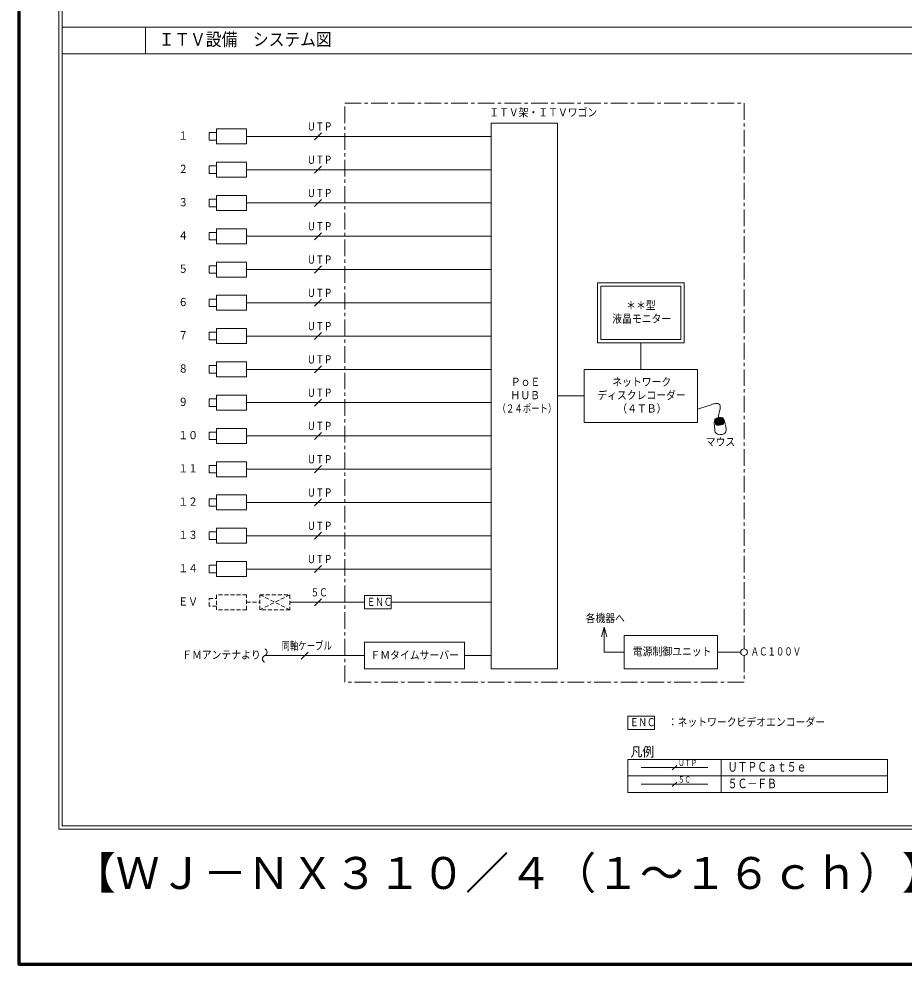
# Model space of a CAD drawing. Units: millimetres on the paper. Extents: x -400 to 400, y -280 to 280.
# Drawn here: x -400 to -134, y -280 to 4 of the extents above; entities that cross this region are included whole.
import ezdxf
from ezdxf.enums import TextEntityAlignment as Align

# ---------------------------------------------------------------- set-up
doc = ezdxf.new("R2010")
doc.units = ezdxf.units.MM
doc.linetypes.add('CHAIN1', pattern=[8, 5, -1, 1, -1])
doc.linetypes.add('DASHED1', pattern=[1.8, 1.2, -0.6])
for name, color, linetype, lineweight in [('0-0_0', 1, 'Continuous', 80), ('0-1_F-F_', 7, 'Continuous', 20), ('0-2_Defpoints', 2, 'Continuous', 80), ('0-3_WAKU-M', 7, 'Continuous', 20), ('0-4_(J)SP', 7, 'Continuous', 20), ('0-5_gaikei', 1, 'Continuous', 80)]:
    doc.layers.add(name, color=color, linetype=linetype, lineweight=lineweight)
doc.styles.add('ＭＳ ゴシック', font='')
doc.styles.get('ＭＳ ゴシック').set_extended_font_data('MS Gothic')

# ---------------------------------------------------------------- blocks, each defined once
blk = doc.blocks.new('TMS1_A05')
at = {"layer": '0-5_gaikei', "color": 7, "lineweight": 20}
blk.add_line((-1.061, -1.061), (1.061, 1.061), dxfattribs=at)

msp = doc.modelspace()

# ---------------------------------------------------------------- linework, layer by layer
at = {"layer": '0-1_F-F_', "color": 134, "lineweight": 70}
msp.add_lwpolyline([(400.007, 280.007), (-399.993, 280.007), (-399.993, -279.993), (400.007, -279.993)], close=True, dxfattribs=at)
at = {"layer": '0-3_WAKU-M', "color": 4, "lineweight": 9}
for p, q in [((-386.993, 241.536), (-386.993, -238.464)), ((-386.993, -238.464), (387.007, -238.464))]:
    msp.add_line(p, q, dxfattribs=at)
at = {"layer": '0-3_WAKU-M'}
for p, q in [((-386.993, 1.536), (387.007, 1.536)), ((-361.993, 1.536), (-361.993, -6.464)), ((-386.993, -6.464), (387.007, -6.464))]:
    msp.add_line(p, q, dxfattribs=at)
at = {"layer": '0-3_WAKU-M', "color": 4, "lineweight": 9}
msp.add_lwpolyline([(388.007, 242.536), (-387.993, 242.536), (-387.993, -239.464), (388.007, -239.464)], dxfattribs=at)
at = {"layer": '0-4_(J)SP'}
for p, q in [((-340.597, -29.022), (-340.597, -33.522)), ((-331.597, -29.022), (-340.597, -29.022)), ((-331.597, -33.522), (-331.597, -29.022)), ((-311.158, -32.332), (-309.037, -30.211)), ((-331.597, -33.522), (-340.597, -33.522)), ((-331.597, -31.272), (-258.097, -31.272)), ((-340.597, -39.022), (-340.597, -43.522)), ((-331.597, -39.022), (-340.597, -39.022)), ((-331.597, -43.522), (-331.597, -39.022)), ((-331.597, -41.272), (-258.097, -41.272)), ((-311.158, -42.332), (-309.037, -40.211)), ((-331.597, -43.522), (-340.597, -43.522)), ((-340.597, -49.022), (-340.597, -53.522)), ((-331.597, -49.022), (-340.597, -49.022)), ((-331.597, -53.522), (-331.597, -49.022)), ((-311.158, -52.332), (-309.037, -50.211)), ((-331.597, -53.522), (-340.597, -53.522)), ((-331.597, -51.272), (-258.097, -51.272)), ((-340.597, -59.022), (-340.597, -63.522)), ((-331.597, -59.022), (-340.597, -59.022)), ((-331.597, -63.522), (-331.597, -59.022)), ((-331.597, -61.272), (-258.097, -61.272)), ((-311.158, -62.332), (-309.037, -60.211)), ((-331.597, -63.522), (-340.597, -63.522)), ((-340.597, -69.022), (-340.597, -73.522)), ((-331.597, -69.022), (-340.597, -69.022)), ((-331.597, -73.522), (-331.597, -69.022)), ((-311.158, -72.332), (-309.037, -70.211)), ((-331.597, -73.522), (-340.597, -73.522)), ((-331.597, -71.272), (-258.097, -71.272)), ((-340.597, -79.022), (-340.597, -83.522)), ((-331.597, -79.022), (-340.597, -79.022)), ((-331.597, -83.522), (-331.597, -79.022)), ((-331.597, -81.272), (-258.097, -81.272)), ((-311.158, -82.332), (-309.037, -80.211)), ((-331.597, -83.522), (-340.597, -83.522)), ((-340.597, -89.022), (-340.597, -93.522)), ((-331.597, -89.022), (-340.597, -89.022)), ((-331.597, -93.522), (-331.597, -89.022)), ((-311.158, -92.332), (-309.037, -90.211)), ((-331.597, -93.522), (-340.597, -93.522)), ((-331.597, -91.272), (-258.097, -91.272)), ((-213.097, -93.272), (-213.097, -101.272)), ((-340.597, -99.022), (-340.597, -103.522)), ((-331.597, -99.022), (-340.597, -99.022)), ((-331.597, -103.522), (-331.597, -99.022)), ((-331.597, -101.272), (-258.097, -101.272)), ((-311.158, -102.332), (-309.037, -100.211)), ((-331.597, -103.522), (-340.597, -103.522)), ((-340.597, -109.022), (-340.597, -113.522)), ((-331.597, -109.022), (-340.597, -109.022)), ((-331.597, -113.522), (-331.597, -109.022)), ((-311.158, -112.332), (-309.037, -110.211)), ((-238.097, -109.272), (-230.097, -109.272)), ((-331.597, -113.522), (-340.597, -113.522)), ((-331.597, -111.272), (-258.097, -111.272)), ((-196.097, -113.272), (-191.933, -111.897)), ((-191.933, -111.897), (-191.583, -111.781)), ((-189.759, -115.091), (-189.813, -115.423)), ((-189.813, -115.423), (-189.747, -115.714)), ((-189.791, -115.765), (-189.603, -115.737)), ((-189.659, -114.804), (-189.759, -115.091)), ((-340.597, -119.022), (-340.597, -123.522)), ((-331.597, -119.022), (-340.597, -119.022)), ((-331.597, -123.522), (-331.597, -119.022)), ((-190.901, -119.552), (-191.049, -117.338)), ((-187.949, -116.888), (-187.461, -119.052)), ((-331.597, -121.272), (-258.097, -121.272)), ((-311.158, -122.332), (-309.037, -120.211)), ((-188.69, -120.82), (-189.219, -120.896)), ((-331.597, -123.522), (-340.597, -123.522)), ((-340.597, -129.022), (-340.597, -133.522)), ((-331.597, -129.022), (-340.597, -129.022)), ((-331.597, -133.522), (-331.597, -129.022)), ((-311.158, -132.332), (-309.037, -130.211)), ((-331.597, -131.272), (-258.097, -131.272)), ((-331.597, -133.522), (-340.597, -133.522)), ((-340.597, -139.022), (-340.597, -143.522)), ((-331.597, -139.022), (-340.597, -139.022)), ((-331.597, -143.522), (-331.597, -139.022)), ((-331.597, -141.272), (-258.097, -141.272)), ((-311.158, -142.332), (-309.037, -140.211)), ((-331.597, -143.522), (-340.597, -143.522)), ((-340.597, -149.022), (-340.597, -153.522)), ((-331.597, -149.022), (-340.597, -149.022)), ((-331.597, -153.522), (-331.597, -149.022)), ((-311.158, -152.332), (-309.037, -150.211)), ((-331.597, -151.272), (-258.097, -151.272)), ((-331.597, -153.522), (-340.597, -153.522)), ((-340.597, -159.022), (-340.597, -163.522)), ((-331.597, -159.022), (-340.597, -159.022)), ((-331.597, -163.522), (-331.597, -159.022)), ((-331.597, -161.272), (-258.097, -161.272)), ((-311.158, -162.332), (-309.037, -160.211)), ((-331.597, -163.522), (-340.597, -163.522)), ((-311.158, -172.332), (-309.037, -170.211)), ((-318.597, -171.272), (-296.097, -171.272)), ((-288.097, -171.272), (-258.097, -171.272)), ((-224.097, -186.272), (-224.097, -178.772)), ((-296.097, -187.272), (-326.097, -187.272)), ((-315.158, -188.332), (-313.037, -186.211)), ((-266.097, -187.272), (-258.097, -187.272)), ((-218.097, -186.272), (-224.097, -186.272)), ((-190.097, -186.272), (-183.097, -186.272)), ((-188.993, -218.464), (-188.993, -228.464)), ((-138.993, -228.464), (-138.993, -218.464)), ((-212.993, -220.964), (-192.993, -220.964)), ((-138.993, -223.464), (-216.993, -223.464)), ((-212.993, -225.964), (-192.993, -225.964)), ((-138.993, -228.464), (-216.993, -228.464))]:
    msp.add_line(p, q, dxfattribs=at)
at = {"layer": '0-4_(J)SP', "linetype": 'DASHED1'}
for p, q in [((-340.597, -169.022), (-340.597, -173.522)), ((-331.597, -169.022), (-340.597, -169.022)), ((-331.597, -173.522), (-331.597, -169.022)), ((-318.597, -169.022), (-327.597, -173.522)), ((-327.597, -169.022), (-318.597, -173.522)), ((-331.597, -171.272), (-327.597, -171.272)), ((-331.597, -173.522), (-340.597, -173.522))]:
    msp.add_line(p, q, dxfattribs=at)
at = {"layer": '0-4_(J)SP', "linetype": 'CHAIN1'}
msp.add_lwpolyline([(-182.097, -187.272), (-182.097, -195.272), (-302.097, -195.272), (-302.097, -21.272), (-182.097, -21.272), (-182.097, -185.272)], dxfattribs=at)
at = {"layer": '0-4_(J)SP'}
for points in [[(-258.097, -27.272), (-238.097, -27.272), (-238.097, -191.272), (-258.097, -191.272)], [(-226.097, -75.272), (-200.097, -75.272), (-200.097, -93.272), (-226.097, -93.272)], [(-225.097, -76.272), (-201.097, -76.272), (-201.097, -92.272), (-225.097, -92.272)], [(-230.097, -101.272), (-196.097, -101.272), (-196.097, -117.272), (-230.097, -117.272)], [(-296.097, -169.272), (-288.097, -169.272), (-288.097, -173.272), (-296.097, -173.272)], [(-190.097, -181.272), (-218.097, -181.272), (-218.097, -191.272), (-190.097, -191.272)], [(-296.097, -183.272), (-266.097, -183.272), (-266.097, -191.272), (-296.097, -191.272)], [(-208.993, -209.464), (-216.993, -209.464), (-216.993, -205.464), (-208.993, -205.464)]]:
    msp.add_lwpolyline(points, close=True, dxfattribs=at)
for points in [[(-340.597, -32.397), (-342.847, -32.397), (-342.847, -30.147), (-340.597, -30.147)], [(-340.597, -42.397), (-342.847, -42.397), (-342.847, -40.147), (-340.597, -40.147)], [(-340.597, -52.397), (-342.847, -52.397), (-342.847, -50.147), (-340.597, -50.147)], [(-340.597, -62.397), (-342.847, -62.397), (-342.847, -60.147), (-340.597, -60.147)], [(-340.597, -72.397), (-342.847, -72.397), (-342.847, -70.147), (-340.597, -70.147)], [(-340.597, -82.397), (-342.847, -82.397), (-342.847, -80.147), (-340.597, -80.147)], [(-340.597, -92.397), (-342.847, -92.397), (-342.847, -90.147), (-340.597, -90.147)], [(-340.597, -102.397), (-342.847, -102.397), (-342.847, -100.147), (-340.597, -100.147)], [(-340.597, -112.397), (-342.847, -112.397), (-342.847, -110.147), (-340.597, -110.147)], [(-191.583, -111.781), (-191.238, -111.652), (-190.95, -111.617), (-190.659, -111.551), (-190.358, -111.511), (-189.991, -111.584), (-189.65, -111.711), (-189.413, -111.931)], [(-189.413, -111.931), (-189.311, -112.196), (-189.281, -112.559), (-189.291, -112.936), (-189.31, -113.241), (-189.36, -113.541), (-189.468, -113.845), (-189.532, -114.15), (-189.582, -114.45), (-189.659, -114.804)], [(-340.597, -122.397), (-342.847, -122.397), (-342.847, -120.147), (-340.597, -120.147)], [(-340.597, -132.397), (-342.847, -132.397), (-342.847, -130.147), (-340.597, -130.147)], [(-340.597, -142.397), (-342.847, -142.397), (-342.847, -140.147), (-340.597, -140.147)], [(-340.597, -152.397), (-342.847, -152.397), (-342.847, -150.147), (-340.597, -150.147)], [(-340.597, -162.397), (-342.847, -162.397), (-342.847, -160.147), (-340.597, -160.147)], [(-224.874, -181.669), (-224.097, -178.772), (-223.321, -181.669)], [(-138.993, -218.464), (-216.993, -218.464), (-216.993, -228.464)]]:
    msp.add_lwpolyline(points, dxfattribs=at)
at = {"layer": '0-4_(J)SP', "color": 1, "lineweight": 80}
for points in [[(-189.967, -115.816), (-189.705, -117.615), (-190.162, -117.681), (-190.405, -116.003)], [(-188.946, -115.791), (-188.702, -117.469), (-189.158, -117.535), (-189.42, -115.736)]]:
    msp.add_lwpolyline(points, dxfattribs=at)
at = {"layer": '0-4_(J)SP', "linetype": 'DASHED1'}
msp.add_lwpolyline([(-340.597, -172.397), (-342.847, -172.397), (-342.847, -170.147), (-340.597, -170.147)], dxfattribs=at)
msp.add_lwpolyline([(-327.597, -173.522), (-327.597, -169.022), (-318.597, -169.022), (-318.597, -173.522)], close=True, dxfattribs=at)
at = {"layer": '0-4_(J)SP'}
msp.add_circle((-182.097, -186.272), 1, dxfattribs=at)
for centre, radius, start, end in [((-189.579, -117.224), 1.475, 98.26998, 184.45962), ((-189.391, -117.196), 1.475, 12.08531, 98.27389), ((-188.902, -119.36), 1.475, 278.27057, 12.08425), ((-189.431, -119.437), 1.475, 184.45777, 278.2706), ((-325.733, -188.272), 1.064, 110.01596, 249.98404), ((-326.462, -186.272), 1.064, 290.01596, 69.98404)]:
    msp.add_arc(centre, radius, start, end, dxfattribs=at)

# ---------------------------------------------------------------- block references
at = {"layer": '0-4_(J)SP', "xscale": 0.625, "yscale": 0.625}
for p in [(-202.993, -220.964), (-202.993, -225.964)]:
    msp.add_blockref('TMS1_A05', p, dxfattribs=at)

# ---------------------------------------------------------------- texts
at = {"layer": '0-0_0', "color": 6, "style": 'ＭＳ ゴシック'}
msp.add_text('【ＷＪ－ＮＸ３１０／４（１～１６ｃｈ）】システム系統図・ラック図', height=9.621, dxfattribs=at).set_placement((-383.993, -260.314), align=Align.BOTTOM_LEFT)
at = {"layer": '0-2_Defpoints', "style": 'ＭＳ ゴシック', "width": 0.9}
msp.add_text('ＩＴＶ設備\u3000システム図', height=3.848, dxfattribs=at).set_placement((-357.993, -5.204), align=Align.BOTTOM_LEFT)
at = {"layer": '0-4_(J)SP', "color": 2, "style": 'ＭＳ ゴシック'}
for s, height, width, p in [('ＩＴＶ架・ＩＴＶワゴン', 2.405, 0.9, (-258.681, -25.984)), ('１', 2.405, 0.9, (-352.097, -32.984)), ('２', 2.405, 0.9, (-352.097, -42.984)), ('３', 2.405, 0.9, (-352.097, -52.984)), ('４', 2.405, 0.9, (-352.097, -62.984)), ('５', 2.405, 0.9, (-352.097, -72.984)), ('６', 2.405, 0.9, (-352.097, -82.984)), ('＊＊型', 2.405, 0.9, (-217.514, -83.984)), ('液晶モニター', 2.405, 0.9, (-221.681, -87.984)), ('７', 2.405, 0.9, (-352.097, -92.984)), ('８', 2.405, 0.9, (-352.097, -102.984)), ('ＰｏＥ', 2.405, 0.9, (-252.181, -106.984)), ('ネットワーク', 2.405, 0.9, (-221.681, -106.984)), ('ＨＵＢ', 2.405, 0.9, (-252.264, -110.984)), ('ディスクレコーダー', 2.405, 0.9, (-226.181, -110.984)), ('９', 2.405, 0.9, (-352.097, -112.984)), ('（２４ポート）', 2.405, 0.75, (-256.164, -114.984)), ('（４ＴＢ）', 2.405, 0.9, (-220.181, -114.984)), ('１０', 2.405, 0.9, (-352.097, -122.984)), ('マウス', 2.405, 0.9, (-193.602, -124.984)), ('１１', 2.405, 0.9, (-352.097, -132.984)), ('１２', 2.405, 0.9, (-352.097, -142.984)), ('１３', 2.405, 0.9, (-352.097, -152.984)), ('１４', 2.405, 0.9, (-352.097, -162.984)), ('ＥＶ', 2.405, 0.9, (-352.097, -172.984)), ('ＥＮＣ', 2.405, 0.75, (-295.431, -173.068)), ('各機器へ', 2.405, 0.9, (-229.681, -177.984)), ('電源制御ユニット', 2.405, 0.9, (-215.514, -187.984)), ('ＦＭアンテナより', 2.405, 0.9, (-350.931, -188.984)), ('ＦＭタイムサーバー', 2.405, 0.9, (-294.347, -189.068)), ('ＡＣ１００Ｖ', 2.405, 0.75, (-180.097, -187.984)), ('ＥＮＣ', 2.405, 0.75, (-216.327, -209.26)), ('：ネットワークビデオエンコーダー', 2.405, 0.9, (-204.993, -209.176)), ('凡例', 2.889, 0.9, (-216.193, -218.519)), ('ＵＴＰＣａｔ５ｅ', 2.889, 0.75, (-186.993, -223.019)), ('５Ｃ－ＦＢ', 2.889, 0.75, (-186.993, -228.019))]:
    msp.add_text(s, height=height, dxfattribs=dict(at, width=width)).set_placement(p, align=Align.BOTTOM_LEFT)
at = {"layer": '0-4_(J)SP', "style": 'ＭＳ ゴシック', "width": 0.75}
for s, height, p in [('ＵＴＰ', 2.405, (-313.364, -30.234)), ('ＵＴＰ', 2.405, (-313.364, -40.234)), ('ＵＴＰ', 2.405, (-313.364, -50.234)), ('ＵＴＰ', 2.405, (-313.364, -60.234)), ('ＵＴＰ', 2.405, (-313.364, -70.234)), ('ＵＴＰ', 2.405, (-313.364, -80.234)), ('ＵＴＰ', 2.405, (-313.364, -90.234)), ('ＵＴＰ', 2.405, (-313.364, -100.234)), ('ＵＴＰ', 2.405, (-313.364, -110.234)), ('ＵＴＰ', 2.405, (-313.364, -120.234)), ('ＵＴＰ', 2.405, (-313.364, -130.234)), ('ＵＴＰ', 2.405, (-313.364, -140.234)), ('ＵＴＰ', 2.405, (-313.364, -150.234)), ('ＵＴＰ', 2.405, (-313.364, -160.234)), ('５Ｃ', 2.405, (-312.297, -170.234)), ('同軸ケーブル', 2.405, (-321.097, -186.234)), ('ＵＴＰ', 1.804, (-201.868, -220.998)), ('５Ｃ', 1.804, (-201.868, -225.998))]:
    msp.add_text(s, height=height, dxfattribs=at).set_placement(p, align=Align.BOTTOM_LEFT)

doc.saveas('drawing.dxf')
